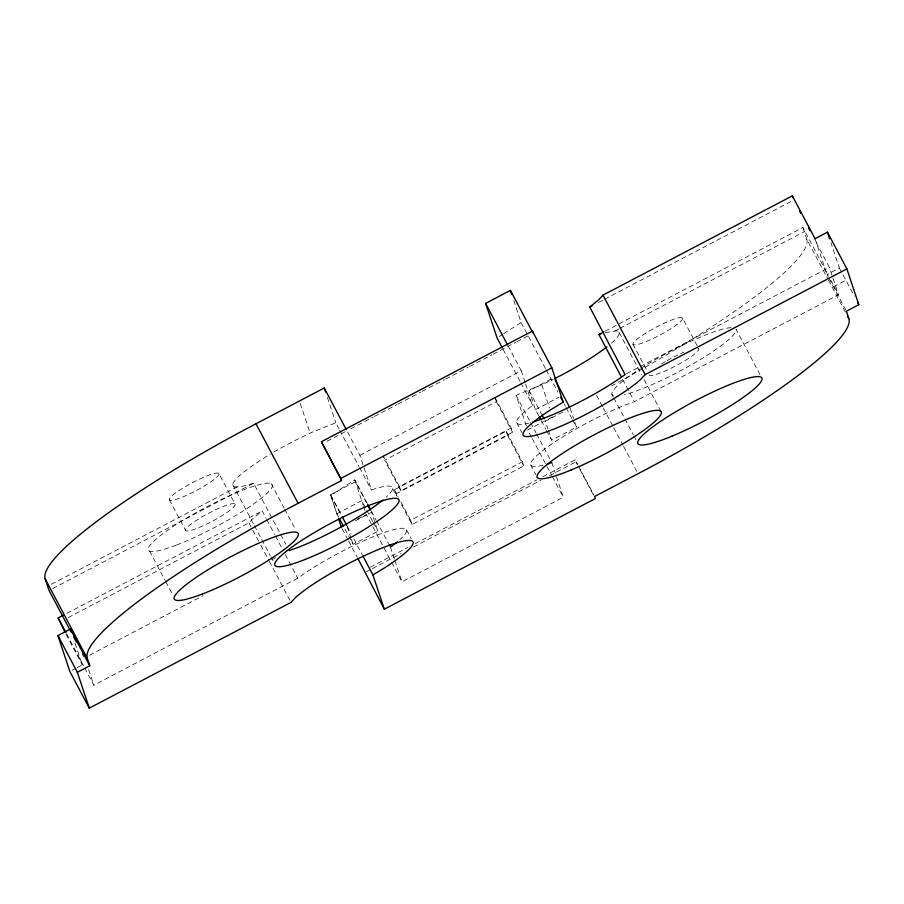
<?xml version="1.0" encoding="UTF-8"?>
<svg xmlns="http://www.w3.org/2000/svg" width="904" height="904" viewBox="0 0 904 904"><rect width="100%" height="100%" fill="white"/><g stroke="black" fill="none" stroke-linecap="round" stroke-linejoin="round"><path stroke-width="0.68" stroke-dasharray="4.52 3.39" d="M68.297 617.534L248.928 522.84L253.369 518.037L262.194 510.941L266.149 518.41M84.739 668.056L93.813 685.187L298.139 577.984A70.094 10.961 -27.9 0 1 379.499 534.264A70.094 10.961 -27.9 0 1 399.997 539.53M499.29 336.604L502.522 334.39M503.607 333.644L521.122 322.57L513.845 300.693M367.34 503.562L354.809 479.877L330.807 495.381L338.085 517.257M525.665 384.042L532.343 405.67A70.094 10.961 -27.9 0 0 529.043 423.038M51.392 584.289L237.243 486.861M327.067 441.231L346.921 430.824L359.882 455.3L371.442 490.058L375.07 488.759A70.094 10.961 -27.9 0 1 386.053 497.268M350.673 428.858L373.194 417.06M374.437 416.405L386.946 409.84M388.2 409.184L396.958 404.596M398.201 403.941L420.722 392.144M421.976 391.477L444.486 379.68M445.74 379.025L468.249 367.216M469.504 366.561L492.013 354.763M493.268 354.108L515.721 342.333M516.964 341.689L530.614 334.525M52.794 588.504L253.549 483.267L279.946 533.123M598.448 302.456L603.431 299.846M604.674 299.19L792.514 200.722M359.882 455.3L521.235 370.708L508.274 346.243M66.885 613.319L262.194 510.941M605.081 331.18L802.876 227.492L828.143 275.212M614.935 330.966L618.675 329.011M619.918 328.355L804.277 231.706M494.94 397.421L511.144 428.021L512.545 432.236L400.834 490.793L384.641 460.204L496.341 401.647L495.29 398.483M338.797 517.404L336.853 513.743L330.548 494.759L355.362 481.742L367.024 503.765M538.682 415.75L535.439 409.636L529.134 390.652L553.949 377.635M336.853 513.743L361.679 500.726L366.21 509.291M535.439 409.636L559.022 397.274M400.834 490.793L399.432 486.578L511.144 428.021M397.161 496.398L394.46 489.731L506.172 431.174L522.365 461.763L523.766 465.978L412.066 524.546L400.404 502.511M395.862 493.946L507.573 435.389L506.172 431.174M89.677 655.151L203.151 595.668M271.72 559.723L276.714 557.101M626.619 373.668L639.06 367.148M640.303 366.493L829.397 267.369L814.493 239.221M357.645 519.099L366.335 514.545L372.166 525.563M552.513 416.947L527.687 429.954L531.575 437.299M355.43 520.794L371.567 512.331L377.872 531.315L353.057 544.332L343.983 527.202M562.706 412.134L545.327 421.241L547.847 428.835M72.331 670.135L76.049 668.192M77.292 667.536L82.253 664.937L74.772 642.439M828.256 276.986L826.957 274.533L839.364 268.025L830.979 242.792M833.431 286.771L845.85 280.263M546.457 430.428L551.643 440.225L576.458 427.208L573.938 419.614M543.067 465.21A70.094 10.961 -27.9 0 1 550.66 444.791A70.094 10.961 -27.9 0 1 634.133 401.839L838.516 294.783L829.397 267.369M412.066 524.546L410.665 520.32L522.365 461.763M370.391 567.136L407.772 547.541M415.275 543.598L536.603 480.001M542.863 476.724L575.193 459.774L577.78 464.667M366.143 571.837L371.137 569.226M372.38 568.571L401.093 553.519M413.58 546.965L540.931 480.205M549.666 475.628L575.893 461.876L575.193 459.774M391.601 562.265L401.975 581.848L563.328 497.256L555.779 474.589M526.354 425.953L516.161 395.285L544.423 383.612A70.094 10.961 -27.9 0 0 553.101 379.386M339.102 428.982L335.802 422.756L311.812 432.349L295.766 440.112A70.094 10.961 -27.9 0 0 271.324 453.571M253.549 483.267L240.554 486.827L234.565 486.894A70.094 10.961 -27.9 0 1 270.16 454.26M605.251 332.638L616.132 330.853A70.094 10.961 -27.9 0 1 610.889 343.61M839.364 268.025L854.269 296.162M830.742 280.104L838.516 294.783M828.9 278.206L846.393 311.225M802.876 227.492L806.741 239.085L827.793 278.85M828.448 280.093L845.556 312.411M760.004 374.572L736.037 329.293A70.094 10.961 -27.9 0 1 695.334 362.481A70.094 10.961 -27.9 0 1 624.314 394.743M682.599 318.231A28.035 4.384 -27.9 0 1 646.586 341.396A28.035 4.384 -27.9 0 1 644.156 334.096A28.035 4.384 -27.9 0 1 682.599 318.231L698.803 348.82M632.958 344.254L647.207 371.171M619.161 332.469L641.535 374.719M644.168 379.691L661.276 412.009M622.619 379.307L634.495 401.738M611.918 394.359L613.217 396.811M613.861 398.031L624.223 417.614M624.879 418.834L633.297 434.745M633.941 435.965L635.885 439.638M596.606 395.41L602.527 406.597M603.194 407.84L613.059 426.485M613.714 427.728L622.935 445.13M623.591 446.373L637.41 472.464M521.122 322.57L545.474 368.561M546.129 369.804L557.971 392.166M564.152 403.964L565.452 406.404M566.096 407.636L571.927 418.642M572.571 419.863L576.458 427.208M578.424 465.888L593.973 495.256M575.893 461.876L577.181 464.328M579.78 469.221L593.386 494.917M529.134 390.652L541.439 413.896M541.27 420.642L545.813 429.208M503.065 349.294L520.229 381.703M520.885 382.946L532.761 405.376M516.161 395.285L530.015 421.467M530.671 422.71L535.959 432.677M536.614 433.931L550.468 460.102M532.219 438.519L546.479 465.447M547.123 466.667L551.666 475.233M552.31 476.453L563.328 497.256M516.647 422.654L521.823 432.44M530.671 464.837L535.857 474.623M496.341 401.647L512.545 432.236M507.573 435.389L523.766 465.978M399.432 486.578L383.239 455.989L384.641 460.204M394.46 489.731L398.348 497.076M400.947 501.969L410.665 520.32M392.618 488.555L396.506 495.9M406.563 529.902L411.094 538.468M339.768 430.225L358.899 466.374M359.566 467.617L371.442 490.058M371.307 511.031L375.917 519.755M376.584 521.009L388.46 543.44M366.866 510.511L372.697 521.529M373.341 522.749L377.872 531.315M372.821 526.783L390.957 561.045M330.548 494.759L341.554 515.562M330.807 495.381L341.339 515.269M347.26 526.456L351.215 533.914M353.837 538.874L362.391 555.033M342.164 528.783L347.995 539.79M348.639 541.021L357.057 556.92M271.132 483.538L284.093 508.014M284.737 509.234L295.755 530.038M280.602 534.366L285.879 544.332M266.804 519.664L274.726 534.614M275.392 535.857L282.647 549.575M285.291 554.559L297.823 578.232M232.69 484.657L253.742 524.422M254.397 525.665L270.194 555.485M270.85 556.728L273.483 561.7M248.928 522.84L252.216 529.055M252.871 530.298L260.115 543.971M260.77 545.214L268.669 560.13M269.324 561.373L291.043 602.38M218.983 473.707A28.035 4.384 -27.9 0 1 182.958 496.872A28.035 4.384 -27.9 0 1 180.529 489.572A28.035 4.384 -27.9 0 1 218.983 473.707L235.176 504.296A28.035 4.384 -27.9 0 1 199.162 527.473A28.035 4.384 -27.9 0 1 196.733 520.162A28.035 4.384 -27.9 0 1 235.176 504.296M169.33 499.731L185.535 530.32M149.578 551.078L165.127 580.447M165.771 581.667L172.901 595.126M66.602 633.794L84.095 666.836M66.06 634.348L82.253 664.937M815.035 238.679L826.957 274.533M570.153 408.224L573.52 418.349M541.812 384.765L549.519 407.93M548.276 430.101L551.643 440.225M521.235 370.708L525.224 382.708M551.79 462.588L555.338 473.255M390.438 547.18L394.426 559.18M394.878 560.514L401.975 581.848M327.361 397.353L335.802 422.756M354.809 479.877L363.227 505.212M363.679 506.545L365.001 510.545M347.159 526.614L350.944 538.004M351.373 539.27L353.057 544.332M300.32 403.692L310.117 433.174M88.603 669.525L93.813 685.187M697.594 348.164A28.035 4.384 -27.9 0 1 678.61 364.312A28.035 4.384 -27.9 0 1 649.151 374.844M661.445 363.984A28.035 4.384 -27.9 0 1 666.191 361.125M667.231 360.538A28.035 4.384 -27.9 0 1 672.576 357.611M673.649 357.057A28.035 4.384 -27.9 0 1 684 352.164M806.741 239.085A252.329 39.471 -27.9 0 1 644.01 367.917M642.834 368.583A252.329 39.471 -27.9 0 1 611.748 385.782M613.477 395.703A70.094 10.961 -27.9 0 1 639.908 368.968M640.947 368.301A70.094 10.961 -27.9 0 1 731.099 327.655M176.585 545.01A70.094 10.961 -27.9 0 0 272.432 486.092A70.094 10.961 -27.9 0 0 182.054 520.817A70.094 10.961 -27.9 0 0 176.585 545.01"/><path stroke-width="1.36" d="M357.713 558.152L384.324 609.206L595.329 498.59L594.629 496.477L638.066 473.707A252.329 39.471 -27.9 0 0 848.845 318.626L846.393 311.225L858.8 304.716L846.878 268.883L827.442 232.17L815.035 238.679L792.356 195.852L603.002 295.111L598.572 299.913L589.747 307.021L625.071 374.572A70.094 10.961 -27.9 0 1 532.964 421.953M846.878 268.883L645.117 374.651L640.676 379.454A70.094 10.961 -27.9 0 1 543.779 432.824A70.094 10.961 -27.9 0 1 551.112 409.489L563.237 402.111L551.836 367.826L532.399 331.113L321.395 441.728L341.531 480.544L298.094 503.325A252.329 39.471 -27.9 0 0 87.315 658.406L89.767 665.785L77.36 672.293L89.281 708.148L291.043 602.38L295.484 597.578A70.094 10.961 -27.9 0 1 392.381 544.208A70.094 10.961 -27.9 0 1 385.047 567.542L372.923 574.921L384.324 609.206M70.444 630.845L49.053 590.47L45.2 578.865A252.329 39.471 -27.9 0 1 255.979 423.784L324.242 387.997L346.277 429.603M502.409 348.051L497.132 338.073L485.595 303.416L510.421 290.399L532.445 332.005M589.747 307.021L592.233 305.71M64.76 631.896L58.172 617.884L63.156 615.274M621.297 376.81L598.866 334.435L603.838 331.824M341.531 480.544L340.831 478.442L551.836 367.826M89.281 708.148L69.845 671.446L57.924 635.58L70.331 629.082L89.767 665.785M551.79 462.588L551.327 462.769A70.094 10.961 -27.9 0 1 546.999 464.136M289.178 550.57L298.591 547.225A70.094 10.961 -27.9 0 0 382.889 500.014M598.866 334.435L601.42 333.723M857.5 302.275L858.8 304.716M799.588 211.084L800.887 213.525M808.662 228.215L809.95 230.656M847.534 316.14L848.845 318.626M603.002 295.111L645.117 374.651M555.248 380.087L569.497 407.003M560.604 397.138L563.237 402.111M485.595 303.416L507.63 345.012M542.084 415.128L544.027 418.789M539.326 416.97L540.626 419.422M368.007 504.805L370.64 509.788M389.115 544.683L390.867 546.886A70.094 10.961 -27.9 0 0 397.353 541.835M367.679 504.997L370.267 509.89M321.395 441.728L340.831 478.442M342.209 516.783L346.74 525.348M363.058 556.276L372.923 574.921M339.452 518.636L343.339 525.97M255.979 423.784L298.094 503.325M45.2 578.865L87.315 658.406M73.676 636.97L76.275 641.863M82.75 654.101L84.049 656.541M58.172 617.884L65.947 632.574M57.924 635.58L77.36 672.293M827.442 232.17L829.646 238.814M792.356 195.852L793.057 197.965M532.399 331.113L533.1 333.226M510.421 290.399L511.709 294.263M324.242 387.997L325.576 392.008M338.514 518.546L341.509 527.563M70.331 629.082L71.382 632.246M606.889 346.865A70.094 10.961 -27.9 0 1 554.367 378.765M671.898 436.18A70.094 10.961 -27.9 0 0 761.948 378.245A70.094 10.961 -27.9 0 0 665.819 417.908A70.094 10.961 -27.9 0 0 671.898 436.18M202.496 593.962A70.094 10.961 -27.9 0 0 298.343 535.032A70.094 10.961 -27.9 0 0 207.965 569.769A70.094 10.961 -27.9 0 0 202.496 593.962M571.226 469.944A70.094 10.961 -27.9 0 0 661.276 412.009A70.094 10.961 -27.9 0 0 565.147 451.672A70.094 10.961 -27.9 0 0 571.226 469.944M305.077 559.463A70.094 10.961 -27.9 0 0 399.105 500.793A70.094 10.961 -27.9 0 0 306.671 537.225A70.094 10.961 -27.9 0 0 305.077 559.463"/></g></svg>
